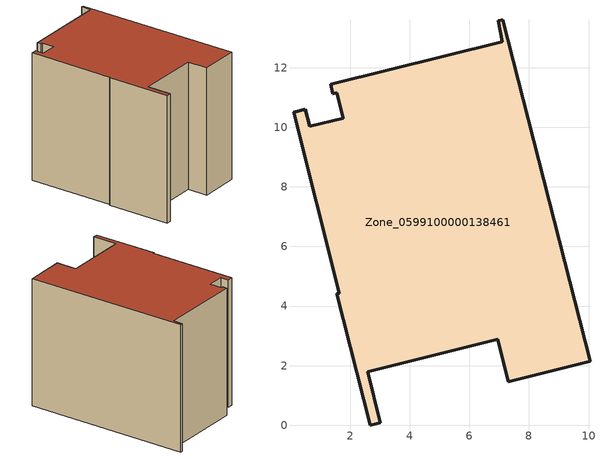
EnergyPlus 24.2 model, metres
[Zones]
Zone_0599100000138461
 floor ground (C_G): 6.96,2.88 2.58,1.79 3.01,0.08 2.67,0 1.55,4.41 1.63,4.44 0.1,10.51 0.49,10.61 0.64,10.03 1.76,10.3 1.54,11.16 1.42,11.13 1.35,11.44 7.11,12.87 6.97,13.57 7.12,13.61 10.05,2.14 7.31,1.46 z0
 wall outside (C_F): 1.42,11.13 1.54,11.16 1.76,10.3 0.64,10.03 0.49,10.61 0.1,10.51 1.63,4.44 1.55,4.41 2.67,0 3.01,0.08 2.58,1.79 6.96,2.88 7.31,1.46 10.05,2.14 7.12,13.61 6.97,13.57 7.11,12.87 1.35,11.44 1.42,11.13 z0:9.21
 roof outside (C_R): 0.1,10.51 1.63,4.44 1.55,4.41 2.67,0 3.01,0.08 2.58,1.79 6.96,2.88 7.31,1.46 10.05,2.14 7.12,13.61 6.97,13.57 7.11,12.87 1.35,11.44 1.42,11.13 1.54,11.16 1.76,10.3 0.64,10.03 0.49,10.61 z9.21
[BUILDING]
Pand.0599100000138461: North Axis=0; Terrain=City; Loads Convergence Tolerance Value=0.04; Temperature Convergence Tolerance Value=0.4; Solar Distribution=FullExterior; Maximum Number of Warmup Days=25; Minimum Number of Warmup Days=1
[Site:Location]
Rotterdam.The.Hague.AP_ZH_NLD Design_Conditions: Latitude=51.96; Longitude=4.45; Time Zone=1; Elevation=-4.5
[SITE:GROUNDTEMPERATURE:BUILDINGSURFACE]
18, 18, 18, 18, 18, 18, 18, 18, 18, 18, 18, 18
[MATERIAL] Thermal Absorptance=0.9; Solar Absorptance=0.7; Visible Absorptance=0.7
Name | Roughness | Thickness | Conductivity | Density | Specific Heat
G.TC.1975-1991 | MediumSmooth | 0.15 | 0.288461 | 540 | 1210
F.TC.1975-1991 | Rough | 0.3 | 0.230769 | 1920 | 840
R.TC.1975-1991 | MediumRough | 0.2 | 0.153846 | 1500 | 1000
[CONSTRUCTION]
C_G: G.TC.1975-1991
C_F: F.TC.1975-1991
C_R: R.TC.1975-1991
[ZONE]
Zone_0599100000138461: Type=1; Multiplier=1; Ceiling Height=Autocalculate; Volume=Autocalculate; Floor Area=autocalculate; Part of Total Floor Area=Yes
[ZONEINFILTRATION:DESIGNFLOWRATE]
Infil_Zone_0599100000138461: Zone or ZoneList or Space or SpaceList=Zone_0599100000138461; Schedule=AlwaysOn; Design Flow Rate Calculation Method=Flow/Area; Flow Rate per Floor Area=0.003; Constant Term Coefficient=1; Temperature Term Coefficient=0; Velocity Term Coefficient=0; Velocity Squared Term Coefficient=0
[HVACTEMPLATE:ZONE:IDEALLOADSAIRSYSTEM]
Zone_0599100000138461: Maximum Heating Supply Air Temperature=50; Minimum Cooling Supply Air Temperature=13; Maximum Heating Supply Air Humidity Ratio=0.0156; Minimum Cooling Supply Air Humidity Ratio=0.0077; Heating Limit=NoLimit; Cooling Limit=NoLimit; Dehumidification Control Type=ConstantSensibleHeatRatio; Cooling Sensible Heat Ratio=0.7; Dehumidification Setpoint=60; Humidification Control Type=None; Humidification Setpoint=30; Outdoor Air Method=None; Outdoor Air Flow Rate per Person=0.00944; Outdoor Air Flow Rate per Zone Floor Area=0; Outdoor Air Flow Rate per Zone=0; Demand Controlled Ventilation Type=None; Outdoor Air Economizer Type=NoEconomizer; Heat Recovery Type=None; Sensible Heat Recovery Effectiveness=0.7; Latent Heat Recovery Effectiveness=0.65
[ZONECONTROL:THERMOSTAT]
ThermostatControl_Zone_0599100000138461: Zone or ZoneList=Zone_0599100000138461; Control Type Schedule=DualSetpointControlType; Control 1=Thermostat_Zone_0599100000138461; Temperature Difference Between Cutout And Setpoint=0
[THERMOSTATSETPOINT:DUALSETPOINT]
Thermostat_Zone_0599100000138461: Heating Setpoint Temperature Schedule=HeatingSetpoint_Zone_0599100000138461; Cooling Setpoint Temperature Schedule=CoolingSetpoint_Zone_0599100000138461
[SCHEDULE:COMPACT]
HeatingSetpoint_Zone_0599100000138461: Through: 12/31, For: AllDays, Until: 24:00, 21
CoolingSetpoint_Zone_0599100000138461: Through: 12/31, For: AllDays, Until: 24:00, 24
DualSetpointControlType: Through: 12/31, For: AllDays, Until: 24:00, 4
AlwaysOn: Through: 12/31, For: AllDays, Until: 24:00, 1
